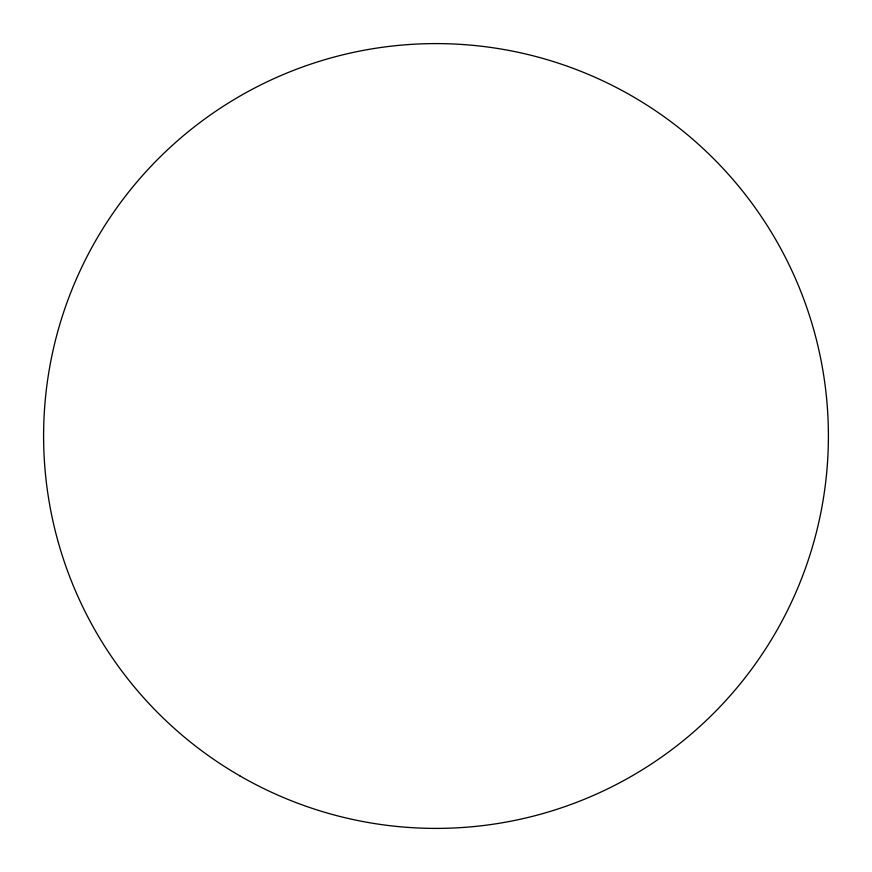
<?xml version="1.0" encoding="UTF-8"?>
<svg xmlns="http://www.w3.org/2000/svg" width="872" height="872" viewBox="0 0 872 872"><rect width="100%" height="100%" fill="white"/><g stroke="black" fill="none" stroke-linecap="round" stroke-linejoin="round"><path stroke-width="1.31" d="M239.8 775.829A392.4 392.4 0 0 0 828.4 436A392.4 392.4 0 0 0 239.8 96.171A392.4 392.4 0 0 0 239.8 775.829"/></g></svg>
